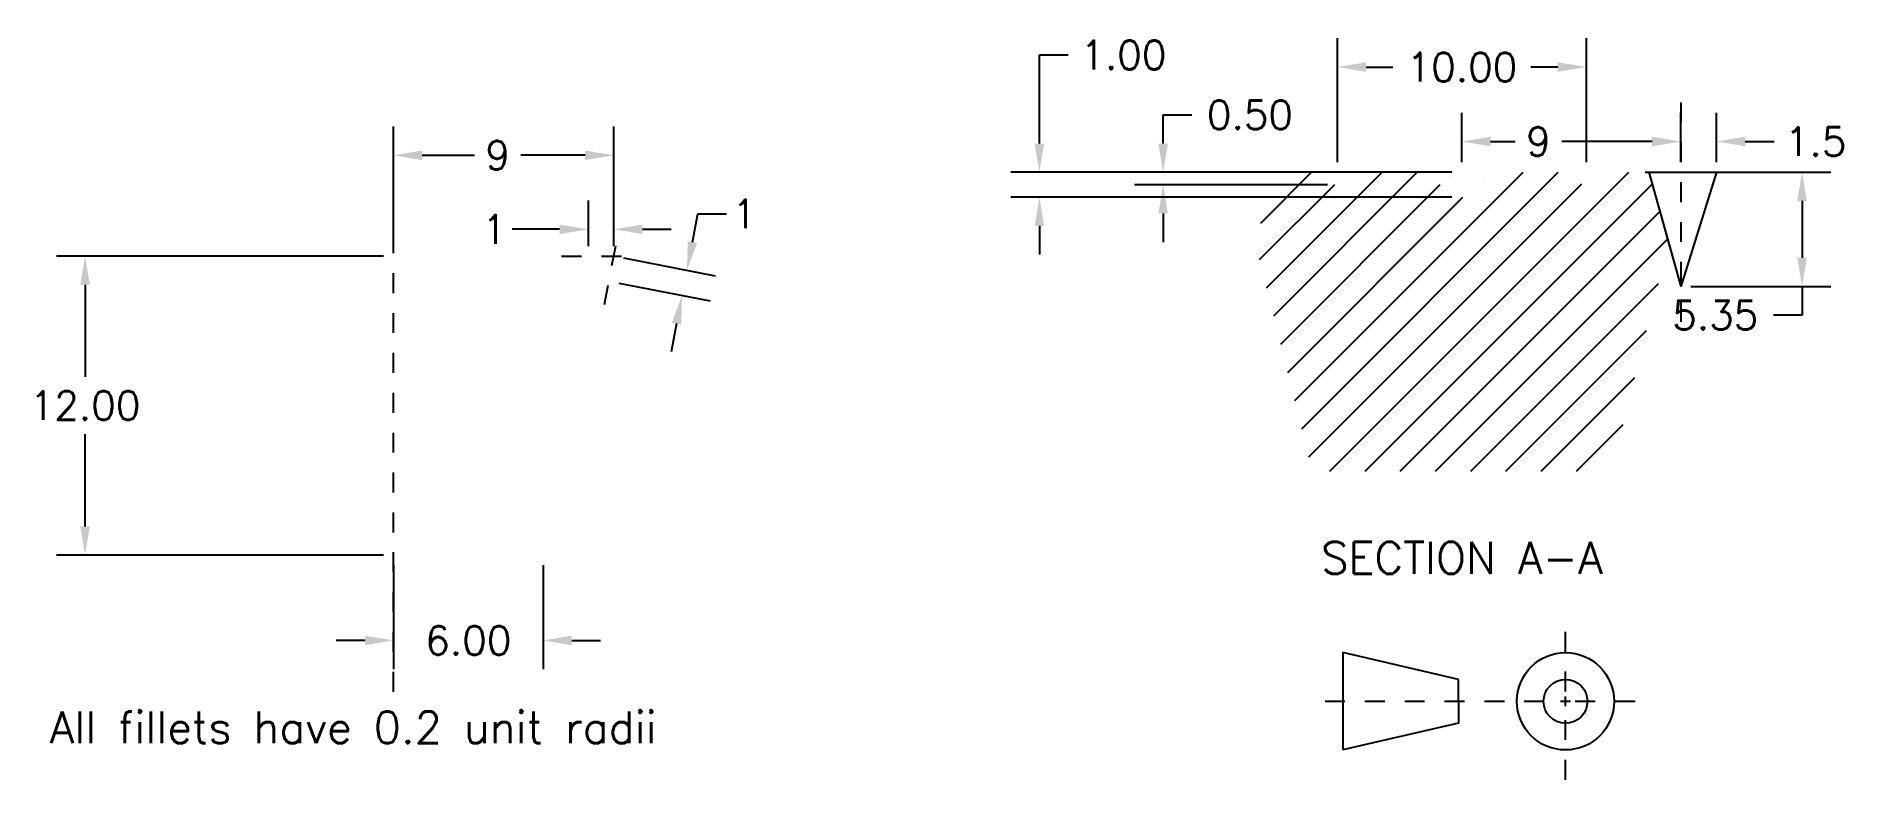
# Paper-space layout 'Layout1' of a CAD drawing. Header units: inches. Extents: x 0.23 to 9.3, y 0.22 to 3.95.
import ezdxf

# ---------------------------------------------------------------- set-up
doc = ezdxf.new("R2010")
doc.units = ezdxf.units.IN
doc.header["$MEASUREMENT"] = 0
doc.linetypes.add('CENTER2', pattern=[1.125, 0.75, -0.125, 0.125, -0.125])
doc.linetypes.add('HIDDEN2', pattern=[0.1875, 0.125, -0.0625])
doc.layers.add('Layer1', color=252, linetype='Continuous')
doc.layers.add('MD_Hatching', color=7, linetype='Continuous', lineweight=25)
doc.styles.get("Standard").update_dxf_attribs({"font": 'simplex.shx'})
doc.dimstyles.get("Standard").update_dxf_attribs({"dimscale": 0.8, "dimtxt": 0.18, "dimasz": 0.18, "dimexe": 0.18, "dimexo": 0.0625, "dimgap": 0.09, "dimtad": 0, "dimtih": 1, "dimtoh": 1, "dimzin": 0, "dimdsep": 46, "dimtxsty": 'Standard', "dimcen": 0.09, "dimadec": 0, "dimazin": 0, "dimtfac": 1, "dimtofl": 0, "dimtmove": 0, "dimatfit": 3, "dimfxl": 1, "dimtolj": 1, "dimtzin": 0, "dimarcsym": 0})

# ---------------------------------------------------------------- blocks, each defined once
blk = doc.blocks.new('*D16')
at = {"layer": 'Defpoints', "color": 0, "transparency": 16777216}
for p in [(2.024, 1.3516), (2.774, 1.3516), (2.774, 0.9237)]:
    blk.add_point(p, dxfattribs=at)
at = {"layer": 'Layer1', "color": 0, "lineweight": -2, "transparency": 16777216}
for p, q in [((2.024, 1.3016), (2.024, 0.7797)), ((2.774, 1.3016), (2.774, 0.7797)), ((1.88, 0.9237), (1.736, 0.9237)), ((2.918, 0.9237), (3.062, 0.9237))]:
    blk.add_line(p, q, dxfattribs=at)
at = {"layer": 'Layer1', "color": 0, "transparency": 16777216}
for points in [[(1.88, 0.9477), (1.88, 0.8997), (2.024, 0.9237)], [(2.918, 0.9477), (2.918, 0.8997), (2.774, 0.9237)]]:
    blk.add_solid(points, dxfattribs=at)
at = {"layer": 'Layer1', "color": 0, "transparency": 16777216, "insert": (2.399, 0.9237), "char_height": 0.144, "attachment_point": 5}
blk.add_mtext('\\A1;6.00', dxfattribs=at)
blk = doc.blocks.new('*D17')
at = {"layer": 'Defpoints', "color": 0, "transparency": 16777216}
for p in [(0.4758, 2.8516), (2.024, 2.8516), (2.024, 1.3516)]:
    blk.add_point(p, dxfattribs=at)
at = {"layer": 'Layer1', "color": 0, "lineweight": -2, "transparency": 16777216}
for p, q in [((1.974, 2.8516), (0.3318, 2.8516)), ((0.4758, 2.7076), (0.4758, 2.2456)), ((0.4758, 1.4956), (0.4758, 1.9576)), ((1.974, 1.3516), (0.3318, 1.3516))]:
    blk.add_line(p, q, dxfattribs=at)
at = {"layer": 'Layer1', "color": 0, "transparency": 16777216}
for points in [[(0.4518, 2.7076), (0.4998, 2.7076), (0.4758, 2.8516)], [(0.4518, 1.4956), (0.4998, 1.4956), (0.4758, 1.3516)]]:
    blk.add_solid(points, dxfattribs=at)
at = {"layer": 'Layer1', "color": 0, "transparency": 16777216, "insert": (0.4758, 2.1016), "char_height": 0.144, "attachment_point": 5}
blk.add_mtext('\\A1;12.00', dxfattribs=at)
blk = doc.blocks.new('*D19')
at = {"layer": 'Defpoints', "color": 0, "transparency": 16777216}
for p in [(3.1289, 3.3567), (2.024, 2.8516), (3.1289, 2.8516)]:
    blk.add_point(p, dxfattribs=at)
at = {"layer": 'Layer1', "color": 0, "lineweight": -2, "transparency": 16777216}
for p, q in [((2.024, 2.9016), (2.024, 3.5007)), ((3.1289, 2.9016), (3.1289, 3.5007)), ((2.168, 3.3567), (2.4295, 3.3567)), ((2.9849, 3.3567), (2.6627, 3.3567))]:
    blk.add_line(p, q, dxfattribs=at)
at = {"layer": 'Layer1', "color": 0, "transparency": 16777216}
for points in [[(2.168, 3.3807), (2.168, 3.3327), (2.024, 3.3567)], [(2.9849, 3.3807), (2.9849, 3.3327), (3.1289, 3.3567)]]:
    blk.add_solid(points, dxfattribs=at)
at = {"layer": 'Layer1', "color": 0, "transparency": 16777216, "insert": (2.5461, 3.3567), "char_height": 0.144, "attachment_point": 5}
blk.add_mtext('\\A1;9', dxfattribs=at)
blk = doc.blocks.new('*D20')
at = {"layer": 'Defpoints', "color": 0, "transparency": 16777216}
for p in [(3.1289, 2.9855), (3.0012, 2.8516), (3.1289, 2.8516)]:
    blk.add_point(p, dxfattribs=at)
at = {"layer": 'Layer1', "color": 0, "lineweight": -2, "transparency": 16777216}
for p, q in [((3.0012, 2.9016), (3.0012, 3.1295)), ((3.1289, 2.9016), (3.1289, 3.1295)), ((2.8572, 2.9855), (2.6189, 2.9855)), ((3.2729, 2.9855), (3.4169, 2.9855))]:
    blk.add_line(p, q, dxfattribs=at)
at = {"layer": 'Layer1', "color": 0, "transparency": 16777216}
for points in [[(2.8572, 3.0095), (2.8572, 2.9615), (3.0012, 2.9855)], [(3.2729, 3.0095), (3.2729, 2.9615), (3.1289, 2.9855)]]:
    blk.add_solid(points, dxfattribs=at)
at = {"layer": 'Layer1', "color": 0, "transparency": 16777216, "insert": (2.5298, 2.9855), "char_height": 0.144, "attachment_point": 5}
blk.add_mtext('\\A1;1', dxfattribs=at)
blk = doc.blocks.new('*D21')
at = {"layer": 'Defpoints', "color": 0, "transparency": 16777216}
for p in [(3.1289, 2.8516), (3.1043, 2.7253), (3.4958, 2.78)]:
    blk.add_point(p, dxfattribs=at)
at = {"layer": 'Layer1', "color": 0, "lineweight": -2, "transparency": 16777216}
for p, q in [((3.5234, 2.9213), (3.551, 3.0627)), ((3.551, 3.0627), (3.695, 3.0627)), ((3.178, 2.842), (3.6372, 2.7524)), ((3.1534, 2.7157), (3.6125, 2.6261)), ((3.4436, 2.5123), (3.416, 2.371))]:
    blk.add_line(p, q, dxfattribs=at)
at = {"layer": 'Layer1', "color": 0, "transparency": 16777216}
for points in [[(3.4999, 2.9259), (3.547, 2.9167), (3.4958, 2.78)], [(3.42, 2.5169), (3.4672, 2.5077), (3.4712, 2.6537)]]:
    blk.add_solid(points, dxfattribs=at)
at = {"layer": 'Layer1', "color": 0, "transparency": 16777216, "insert": (3.7842, 3.0627), "char_height": 0.144, "attachment_point": 5}
blk.add_mtext('\\A1;1', dxfattribs=at)
blk = doc.blocks.new('*D25')
at = {"layer": 'Defpoints', "color": 0, "transparency": 16777216}
for p in [(8.0097, 3.7994), (6.7597, 3.2717), (8.0097, 3.2717)]:
    blk.add_point(p, dxfattribs=at)
at = {"layer": 'Layer1', "color": 0, "lineweight": -2, "transparency": 16777216}
for p, q in [((6.7597, 3.3217), (6.7597, 3.9434)), ((8.0097, 3.3217), (8.0097, 3.9434)), ((6.9037, 3.7994), (7.0385, 3.7994)), ((7.8657, 3.7994), (7.731, 3.7994))]:
    blk.add_line(p, q, dxfattribs=at)
at = {"layer": 'Layer1', "color": 0, "transparency": 16777216}
for points in [[(6.9037, 3.8234), (6.9037, 3.7754), (6.7597, 3.7994)], [(7.8657, 3.8234), (7.8657, 3.7754), (8.0097, 3.7994)]]:
    blk.add_solid(points, dxfattribs=at)
at = {"layer": 'Layer1', "color": 0, "transparency": 16777216, "insert": (7.3847, 3.7994), "char_height": 0.144, "attachment_point": 5}
blk.add_mtext('\\A1;10.00', dxfattribs=at)
blk = doc.blocks.new('*D26')
at = {"layer": 'Defpoints', "color": 0, "transparency": 16777216}
for p in [(5.8855, 3.2717), (6.7597, 3.2717), (6.7593, 3.2092)]:
    blk.add_point(p, dxfattribs=at)
at = {"layer": 'Layer1', "color": 0, "lineweight": -2, "transparency": 16777216}
for p, q in [((5.8855, 3.4157), (5.8855, 3.5597)), ((5.8855, 3.5597), (6.0295, 3.5597)), ((6.7097, 3.2717), (5.7415, 3.2717)), ((6.7093, 3.2092), (5.7415, 3.2092)), ((5.8855, 3.0652), (5.8855, 2.9212))]:
    blk.add_line(p, q, dxfattribs=at)
at = {"layer": 'Layer1', "color": 0, "transparency": 16777216}
for points in [[(5.8615, 3.4157), (5.9095, 3.4157), (5.8855, 3.2717)], [(5.8615, 3.0652), (5.9095, 3.0652), (5.8855, 3.2092)]]:
    blk.add_solid(points, dxfattribs=at)
at = {"layer": 'Layer1', "color": 0, "transparency": 16777216, "insert": (6.3209, 3.5597), "char_height": 0.144, "attachment_point": 5}
blk.add_mtext('\\A1;0.50', dxfattribs=at)
blk = doc.blocks.new('*D27')
at = {"layer": 'Defpoints', "color": 0, "transparency": 16777216}
for p in [(5.2643, 3.2717), (7.3847, 3.2717), (7.3847, 3.1467)]:
    blk.add_point(p, dxfattribs=at)
at = {"layer": 'Layer1', "color": 0, "lineweight": -2, "transparency": 16777216}
for p, q in [((5.2643, 3.4157), (5.2643, 3.8598)), ((5.2643, 3.8598), (5.4083, 3.8598)), ((7.3347, 3.2717), (5.1203, 3.2717)), ((7.3347, 3.1467), (5.1203, 3.1467)), ((5.2643, 3.0027), (5.2643, 2.8587))]:
    blk.add_line(p, q, dxfattribs=at)
at = {"layer": 'Layer1', "color": 0, "transparency": 16777216}
for points in [[(5.2403, 3.4157), (5.2883, 3.4157), (5.2643, 3.2717)], [(5.2403, 3.0027), (5.2883, 3.0027), (5.2643, 3.1467)]]:
    blk.add_solid(points, dxfattribs=at)
at = {"layer": 'Layer1', "color": 0, "transparency": 16777216, "insert": (5.686, 3.8598), "char_height": 0.144, "attachment_point": 5}
blk.add_mtext('\\A1;1.00', dxfattribs=at)
blk = doc.blocks.new('*D28')
at = {"layer": 'Defpoints', "color": 0, "transparency": 16777216}
for p in [(8.4829, 3.2717), (8.4829, 2.699), (9.0912, 2.699)]:
    blk.add_point(p, dxfattribs=at)
at = {"layer": 'Layer1', "color": 0, "lineweight": -2, "transparency": 16777216}
for p, q in [((8.5329, 3.2717), (9.2352, 3.2717)), ((9.0912, 3.1277), (9.0912, 2.843)), ((8.5329, 2.699), (9.2352, 2.699)), ((9.0912, 2.699), (9.0912, 2.555)), ((9.0912, 2.555), (8.9472, 2.555))]:
    blk.add_line(p, q, dxfattribs=at)
at = {"layer": 'Layer1', "color": 0, "transparency": 16777216}
for points in [[(9.0672, 3.1277), (9.1152, 3.1277), (9.0912, 3.2717)], [(9.0672, 2.843), (9.1152, 2.843), (9.0912, 2.699)]]:
    blk.add_solid(points, dxfattribs=at)
at = {"layer": 'Layer1', "color": 0, "transparency": 16777216, "insert": (8.6558, 2.555), "char_height": 0.144, "attachment_point": 5}
blk.add_mtext('\\A1;5.35', dxfattribs=at)
blk = doc.blocks.new('*D30')
at = {"layer": 'Defpoints', "color": 0, "transparency": 16777216}
for p in [(8.6625, 3.4258), (8.4829, 3.2717), (8.6625, 3.2717)]:
    blk.add_point(p, dxfattribs=at)
at = {"layer": 'Layer1', "color": 0, "lineweight": -2, "transparency": 16777216}
for p, q in [((8.4829, 3.3217), (8.4829, 3.5698)), ((8.6625, 3.3217), (8.6625, 3.5698)), ((8.3389, 3.4258), (8.1949, 3.4258)), ((8.8065, 3.4258), (8.9505, 3.4258))]:
    blk.add_line(p, q, dxfattribs=at)
at = {"layer": 'Layer1', "color": 0, "transparency": 16777216}
for points in [[(8.3389, 3.4498), (8.3389, 3.4018), (8.4829, 3.4258)], [(8.8065, 3.4498), (8.8065, 3.4018), (8.6625, 3.4258)]]:
    blk.add_solid(points, dxfattribs=at)
at = {"layer": 'Layer1', "color": 0, "transparency": 16777216, "insert": (9.1596, 3.4258), "char_height": 0.144, "attachment_point": 5}
blk.add_mtext('\\A1;1.5', dxfattribs=at)
blk = doc.blocks.new('*D32')
at = {"layer": 'Defpoints', "color": 0, "transparency": 16777216}
for p in [(8.4829, 3.4258), (7.3847, 3.2717), (8.4829, 3.2717)]:
    blk.add_point(p, dxfattribs=at)
at = {"layer": 'Layer1', "color": 0, "lineweight": -2, "transparency": 16777216}
for p, q in [((7.3847, 3.3217), (7.3847, 3.5698)), ((8.4829, 3.3217), (8.4829, 3.5698)), ((7.5287, 3.4258), (7.6522, 3.4258)), ((8.3389, 3.4258), (7.8854, 3.4258))]:
    blk.add_line(p, q, dxfattribs=at)
at = {"layer": 'Layer1', "color": 0, "transparency": 16777216}
for points in [[(7.5287, 3.4498), (7.5287, 3.4018), (7.3847, 3.4258)], [(8.3389, 3.4498), (8.3389, 3.4018), (8.4829, 3.4258)]]:
    blk.add_solid(points, dxfattribs=at)
at = {"layer": 'Layer1', "color": 0, "transparency": 16777216, "insert": (7.7688, 3.4258), "char_height": 0.144, "attachment_point": 5}
blk.add_mtext('\\A1;9', dxfattribs=at)
blk = doc.blocks.new('*U34')
at = {"color": 0, "linetype": 'CENTER2', "ltscale": 0.1, "transparency": 16777216}
for p, q in [((0, 0.0488), (0, 0.4404)), ((-1.2068, 0), (-0.0488, 0)), ((0.0488, 0), (0.4129, 0)), ((0, -0.394), (0, -0.0488))]:
    blk.add_line(p, q, dxfattribs=at)
at = {"color": 0, "linetype": 'Continuous', "ltscale": 0.1, "transparency": 16777216}
for p, q in [((-0.0244, 0), (0.0244, 0)), ((0, -0.0244), (0, 0.0244))]:
    blk.add_line(p, q, dxfattribs=at)

psp = doc.layouts.get("Layout1")

# ---------------------------------------------------------------- hatches: boundary and pattern name
at = {"layer": 'MD_Hatching'}
h = psp.add_hatch(dxfattribs=at)
h.set_pattern_fill('ANSI31', color=256, style=0)
edge = h.paths.add_edge_path(flags=0)
edge.add_spline(control_points=[(7.5326, 3.2717), (7.5311, 3.2717), (7.5294, 3.2715), (7.5261, 3.2709), (7.5245, 3.2703), (7.5216, 3.2692), (7.5201, 3.2684), (7.5173, 3.2665), (7.516, 3.2654), (7.5138, 3.2632), (7.5127, 3.2619), (7.5109, 3.2592), (7.5101, 3.2577), (7.5089, 3.2548), (7.5084, 3.2532), (7.508, 3.2513), (7.508, 3.2511), (7.5079, 3.2508)], knot_values=[0.75241, 0.75241, 0.75241, 0.75241, 0.846483, 0.846483, 0.940557, 0.940557, 1.034622, 1.034622, 1.128687, 1.128687, 1.222735, 1.222735, 1.316784, 1.316784, 1.410815, 1.410815, 1.424277, 1.424277, 1.424277, 1.424277], degree=3, periodic=0)
edge.add_ellipse((7.3847, 3.2717), major_axis=(-0.0208, -0.1232), ratio=1, start_angle=-70.80521, end_angle=90, ccw=False)
edge.add_spline(control_points=[(7.2615, 3.2508), (7.2615, 3.2511), (7.2614, 3.2513), (7.2611, 3.2532), (7.2606, 3.2548), (7.2594, 3.2577), (7.2586, 3.2592), (7.2567, 3.2619), (7.2556, 3.2632), (7.2535, 3.2654), (7.2522, 3.2665), (7.2494, 3.2684), (7.2479, 3.2692), (7.245, 3.2703), (7.2434, 3.2709), (7.2401, 3.2715), (7.2384, 3.2717), (7.2369, 3.2717)], knot_values=[1.585416, 1.585416, 1.585416, 1.585416, 1.598878, 1.598878, 1.69291, 1.69291, 1.786958, 1.786958, 1.881007, 1.881007, 1.975072, 1.975072, 2.069137, 2.069137, 2.16321, 2.16321, 2.257284, 2.257284, 2.257284, 2.257284], degree=3, periodic=0)
edge.add_line((7.2369, 3.2717), (6.8436, 3.2717))
edge.add_spline(control_points=[(6.8436, 3.2717), (6.8421, 3.2717), (6.8404, 3.2715), (6.8371, 3.2709), (6.8355, 3.2703), (6.8326, 3.2692), (6.8311, 3.2684), (6.8283, 3.2665), (6.827, 3.2654), (6.8248, 3.2632), (6.8237, 3.2619), (6.8219, 3.2592), (6.8211, 3.2577), (6.8202, 3.2555), (6.8199, 3.2546), (6.8196, 3.2538)], knot_values=[2.257008, 2.257008, 2.257008, 2.257008, 2.351051, 2.351051, 2.445095, 2.445095, 2.539137, 2.539137, 2.63318, 2.63318, 2.727221, 2.727221, 2.821262, 2.821262, 2.871536, 2.871536, 2.871536, 2.871536], degree=3, periodic=0)
edge.add_spline(control_points=[(6.8196, 3.2538), (6.819, 3.2517), (6.8183, 3.2496), (6.816, 3.2442), (6.814, 3.2404), (6.8094, 3.2334), (6.8067, 3.2302), (6.8012, 3.2247), (6.798, 3.222), (6.791, 3.2174), (6.7872, 3.2154), (6.7801, 3.2124), (6.7761, 3.2112), (6.7678, 3.2095), (6.7636, 3.2092), (6.7559, 3.2092), (6.7517, 3.2095), (6.7434, 3.2112), (6.7394, 3.2124), (6.7323, 3.2154), (6.7285, 3.2174), (6.7215, 3.222), (6.7183, 3.2247), (6.7128, 3.2302), (6.7101, 3.2334), (6.7054, 3.2404), (6.7035, 3.2442), (6.7012, 3.2496), (6.7005, 3.2517), (6.6998, 3.2538)], knot_values=[4.106189, 4.106189, 4.106189, 4.106189, 4.231874, 4.231874, 4.466978, 4.466978, 4.702082, 4.702082, 4.937187, 4.937187, 5.172293, 5.172293, 5.4074, 5.4074, 5.642508, 5.642508, 5.877615, 5.877615, 6.112721, 6.112721, 6.347827, 6.347827, 6.582932, 6.582932, 6.818035, 6.818035, 7.053138, 7.053138, 7.178824, 7.178824, 7.178824, 7.178824], degree=3, periodic=0)
edge.add_spline(control_points=[(6.6998, 3.2538), (6.6996, 3.2546), (6.6993, 3.2555), (6.6984, 3.2577), (6.6976, 3.2592), (6.6957, 3.2619), (6.6947, 3.2632), (6.6925, 3.2654), (6.6912, 3.2665), (6.6884, 3.2684), (6.6869, 3.2692), (6.684, 3.2703), (6.6824, 3.2709), (6.6791, 3.2715), (6.6774, 3.2717), (6.6759, 3.2717)], knot_values=[1.642473, 1.642473, 1.642473, 1.642473, 1.692748, 1.692748, 1.786789, 1.786789, 1.88083, 1.88083, 1.974872, 1.974872, 2.068914, 2.068914, 2.162957, 2.162957, 2.256999, 2.256999, 2.256999, 2.256999], degree=3, periodic=0)
edge.add_line((6.6759, 3.2717), (6.4662, 3.2717))
edge.add_spline(control_points=[(6.4662, 3.2717), (6.4646, 3.2717), (6.4629, 3.2715), (6.4596, 3.2709), (6.458, 3.2703), (6.4552, 3.2692), (6.4537, 3.2684), (6.4509, 3.2665), (6.4496, 3.2654), (6.4474, 3.2632), (6.4463, 3.2619), (6.4444, 3.2592), (6.4437, 3.2577), (6.4427, 3.2553), (6.4424, 3.2544), (6.4421, 3.2534)], knot_values=[0.752372, 0.752372, 0.752372, 0.752372, 0.846426, 0.846426, 0.94048, 0.94048, 1.034529, 1.034529, 1.128578, 1.128578, 1.222626, 1.222626, 1.316674, 1.316674, 1.374697, 1.374697, 1.374697, 1.374697], degree=3, periodic=0)
edge.add_spline(control_points=[(6.4421, 3.2534), (6.3804, 3.0334), (6.3499, 2.9247)], knot_values=[0.001817, 0.001817, 0.001817, 6.938156, 6.938156, 6.938156], weights=[1.000033, 1.062707, 1.000124], degree=2, periodic=0)
edge.add_spline(control_points=[(6.3499, 2.9247), (6.3493, 2.9226), (6.349, 2.9204), (6.3489, 2.9161), (6.3492, 2.9139), (6.3497, 2.9118)], knot_values=[-0.265001, -0.265001, -0.265001, -0.265001, -0.13239, -0.13239, 0, 0, 0, 0], degree=3, periodic=0)
edge.add_spline(control_points=[(6.3497, 2.9118), (6.515, 2.2507), (6.6347, 1.7717)], knot_values=[4.052926, 4.052926, 4.052926, 28.631667, 28.631667, 28.631667], weights=[1.004295, 1.015171, 1], degree=2, periodic=0)
edge.add_line((6.6347, 1.7717), (8.1347, 1.7717))
edge.add_spline(control_points=[(8.1347, 1.7717), (8.2545, 2.2507), (8.4198, 2.9118)], knot_values=[0, 0, 0, 24.578741, 24.578741, 24.578741], weights=[1, 1.015171, 1.004295], degree=2, periodic=0)
edge.add_spline(control_points=[(8.4198, 2.9118), (8.4203, 2.9139), (8.4205, 2.9161), (8.4205, 2.9204), (8.4202, 2.9226), (8.4196, 2.9247)], knot_values=[-0.265001, -0.265001, -0.265001, -0.265001, -0.13261, -0.13261, 0, 0, 0, 0], degree=3, periodic=0)
edge.add_spline(control_points=[(8.4196, 2.9247), (8.3891, 3.0334), (8.3274, 3.2534)], knot_values=[0.00684, 0.00684, 0.00684, 6.943181, 6.943181, 6.943181], weights=[1.000124, 1.062707, 1.000033], degree=2, periodic=0)
edge.add_spline(control_points=[(8.3274, 3.2534), (8.3271, 3.2544), (8.3268, 3.2553), (8.3258, 3.2577), (8.325, 3.2592), (8.3232, 3.2619), (8.3221, 3.2632), (8.3199, 3.2654), (8.3186, 3.2665), (8.3158, 3.2684), (8.3143, 3.2692), (8.3114, 3.2703), (8.3098, 3.2709), (8.3065, 3.2715), (8.3048, 3.2717), (8.3033, 3.2717)], knot_values=[1.634811, 1.634811, 1.634811, 1.634811, 1.692834, 1.692834, 1.786882, 1.786882, 1.880929, 1.880929, 1.974978, 1.974978, 2.069028, 2.069028, 2.163082, 2.163082, 2.257136, 2.257136, 2.257136, 2.257136], degree=3, periodic=0)
edge.add_line((8.3033, 3.2717), (8.0936, 3.2717))
edge.add_spline(control_points=[(8.0936, 3.2717), (8.092, 3.2717), (8.0903, 3.2715), (8.0871, 3.2709), (8.0854, 3.2703), (8.0826, 3.2692), (8.0811, 3.2684), (8.0783, 3.2665), (8.077, 3.2654), (8.0748, 3.2632), (8.0737, 3.2619), (8.0719, 3.2592), (8.0711, 3.2577), (8.0702, 3.2555), (8.0699, 3.2546), (8.0696, 3.2538)], knot_values=[0.752333, 0.752333, 0.752333, 0.752333, 0.846375, 0.846375, 0.940418, 0.940418, 1.03446, 1.03446, 1.128502, 1.128502, 1.222543, 1.222543, 1.316584, 1.316584, 1.366859, 1.366859, 1.366859, 1.366859], degree=3, periodic=0)
edge.add_spline(control_points=[(8.0696, 3.2538), (8.069, 3.2517), (8.0683, 3.2496), (8.066, 3.2442), (8.064, 3.2404), (8.0594, 3.2334), (8.0566, 3.2302), (8.0512, 3.2247), (8.0479, 3.222), (8.041, 3.2174), (8.0372, 3.2154), (8.0301, 3.2124), (8.026, 3.2112), (8.0178, 3.2095), (8.0136, 3.2092), (8.0059, 3.2092), (8.0017, 3.2095), (7.9934, 3.2112), (7.9894, 3.2124), (7.9822, 3.2154), (7.9785, 3.2174), (7.9715, 3.222), (7.9683, 3.2247), (7.9628, 3.2302), (7.9601, 3.2334), (7.9554, 3.2404), (7.9535, 3.2442), (7.9512, 3.2496), (7.9505, 3.2517), (7.9498, 3.2538)], knot_values=[0.344518, 0.344518, 0.344518, 0.344518, 0.470204, 0.470204, 0.705307, 0.705307, 0.94041, 0.94041, 1.175515, 1.175515, 1.410621, 1.410621, 1.645727, 1.645727, 1.880834, 1.880834, 2.115942, 2.115942, 2.351049, 2.351049, 2.586155, 2.586155, 2.821261, 2.821261, 3.056364, 3.056364, 3.291468, 3.291468, 3.417153, 3.417153, 3.417153, 3.417153], degree=3, periodic=0)
edge.add_spline(control_points=[(7.9498, 3.2538), (7.9496, 3.2546), (7.9493, 3.2555), (7.9484, 3.2577), (7.9476, 3.2592), (7.9457, 3.2619), (7.9446, 3.2632), (7.9425, 3.2654), (7.9412, 3.2665), (7.9384, 3.2684), (7.9369, 3.2692), (7.934, 3.2703), (7.9324, 3.2709), (7.9291, 3.2715), (7.9274, 3.2717), (7.9259, 3.2717)], knot_values=[0.137807, 0.137807, 0.137807, 0.137807, 0.188081, 0.188081, 0.282123, 0.282123, 0.376164, 0.376164, 0.470206, 0.470206, 0.564249, 0.564249, 0.658292, 0.658292, 0.752336, 0.752336, 0.752336, 0.752336], degree=3, periodic=0)
edge.add_line((7.9259, 3.2717), (7.5326, 3.2717))

# ---------------------------------------------------------------- linework, layer by layer
for p, q in [((8.3033, 3.2717), (8.6625, 3.2717)), ((8.3222, 3.2717), (8.4829, 2.699)), ((8.6625, 3.2717), (8.4829, 2.699)), ((8.3735, 3.089), (8.4196, 2.9247)), ((6.7866, 0.8623), (6.7866, 0.3744)), ((7.3673, 0.7283), (6.7866, 0.8623)), ((7.3673, 0.6183), (7.3673, 0.7283)), ((7.3673, 0.6183), (7.3673, 0.5084)), ((7.3673, 0.5084), (6.7866, 0.3744))]:
    psp.add_line(p, q)
at = {"linetype": 'HIDDEN2', "ltscale": 0.2, "transparency": 33554508}
for p, q in [((3.0817, 2.6076), (3.1416, 2.9169)), ((2.8671, 2.8516), (3.1893, 2.8516))]:
    psp.add_line(p, q, dxfattribs=at)
for radius in [0.244, 0.11]:
    psp.add_circle((7.9043, 0.6183), radius)
at = {"layer": 'Layer1', "linetype": 'HIDDEN2', "ltscale": 0.5, "transparency": 33554508}
for p, q in [((8.4829, 3.622), (8.4829, 2.4267)), ((2.024, 0.6656), (2.024, 3.4629))]:
    psp.add_line(p, q, dxfattribs=at)

# ---------------------------------------------------------------- block references
at = {"linetype": 'CENTER2', "ltscale": 0.1}
psp.add_blockref('*U34', (7.9043, 0.6183), dxfattribs=at)

# ---------------------------------------------------------------- texts
at = {"layer": 'Layer1', "insert": (7.3847, 1.4175), "char_height": 0.16, "width": 1.702857, "attachment_point": 2}
psp.add_mtext('SECTION A-A', dxfattribs=at)
at = {"layer": 'Layer1', "insert": (0.2988, 0.5675), "char_height": 0.16, "attachment_point": 1}
psp.add_mtext_dynamic_manual_height_columns('All fillets have 0.2 unit radii', width=4.929456, gutter_width=1, heights=[0], dxfattribs=at)

# ---------------------------------------------------------------- dimensions: what is measured, and where the dimension line sits
at = {"layer": 'Layer1'}
dim = psp.add_linear_dim(base=(5.2643, 3.2717), p1=(7.3847, 3.1467), p2=(7.3847, 3.2717), angle=90, dimstyle='Standard', override={"dimlfac": -8}, dxfattribs=at)
dim.commit()
dim.dimension.update_dxf_attribs({"geometry": '*D27', "text_midpoint": (5.686, 3.8598), "dimtype": 160})
dim = psp.add_linear_dim(base=(8.0097, 3.7994), p1=(6.7597, 3.2717), p2=(8.0097, 3.2717), dimstyle='Standard', override={"dimlfac": -8}, dxfattribs=at)
dim.commit()
dim.dimension.update_dxf_attribs({"geometry": '*D25', "text_midpoint": (7.3847, 3.7994), "dimtype": 160})
for base, p1, p2, picture, middle in [((5.8855, 3.2717), (6.7593, 3.2092), (6.7597, 3.2717), '*D26', (6.3209, 3.5597)), ((0.4758, 2.8516), (2.024, 1.3516), (2.024, 2.8516), '*D17', (0.4758, 2.1016))]:
    dim = psp.add_linear_dim(base=base, p1=p1, p2=p2, angle=90, dimstyle='Standard', override={"dimlfac": -8}, dxfattribs=at)
    dim.commit()
    dim.dimension.update_dxf_attribs({"geometry": picture, "text_midpoint": middle})
for base, p1, p2, text, picture, middle in [((8.4829, 3.4258), (7.3847, 3.2717), (8.4829, 3.2717), '9', '*D32', (7.7688, 3.4258)), ((3.1289, 3.3567), (2.024, 2.8516), (3.1289, 2.8516), '9', '*D19', (2.5461, 3.3567)), ((3.1289, 2.9855), (3.0012, 2.8516), (3.1289, 2.8516), '1', '*D20', (2.5298, 2.9855))]:
    dim = psp.add_linear_dim(base=base, p1=p1, p2=p2, text=text, dimstyle='Standard', dxfattribs=at)
    dim.commit()
    dim.dimension.update_dxf_attribs({"geometry": picture, "text_midpoint": middle, "dimtype": 160})
dim = psp.add_linear_dim(base=(8.6625, 3.4258), p1=(8.4829, 3.2717), p2=(8.6625, 3.2717), text='1.5', dimstyle='Standard', dxfattribs=at)
dim.commit()
dim.dimension.update_dxf_attribs({"geometry": '*D30', "text_midpoint": (9.1596, 3.4258)})
dim = psp.add_linear_dim(base=(9.0912, 2.699), p1=(8.4829, 3.2717), p2=(8.4829, 2.699), angle=90, text='5.35', dimstyle='Standard', dxfattribs=at)
dim.commit()
dim.dimension.update_dxf_attribs({"geometry": '*D28', "text_midpoint": (8.6558, 2.555)})
dim = psp.add_aligned_dim(p1=(3.1043, 2.7253), p2=(3.1289, 2.8516), distance=-0.3738, text='1', dimstyle='Standard', dxfattribs=at)
dim.commit()
dim.dimension.update_dxf_attribs({"geometry": '*D21', "text_midpoint": (3.7842, 3.0627)})
dim = psp.add_linear_dim(base=(2.774, 0.9237), p1=(2.024, 1.3516), p2=(2.774, 1.3516), dimstyle='Standard', override={"dimlfac": -8}, dxfattribs=at)
dim.commit()
dim.dimension.update_dxf_attribs({"geometry": '*D16', "text_midpoint": (2.399, 0.9237)})

doc.saveas('drawing.dxf')
